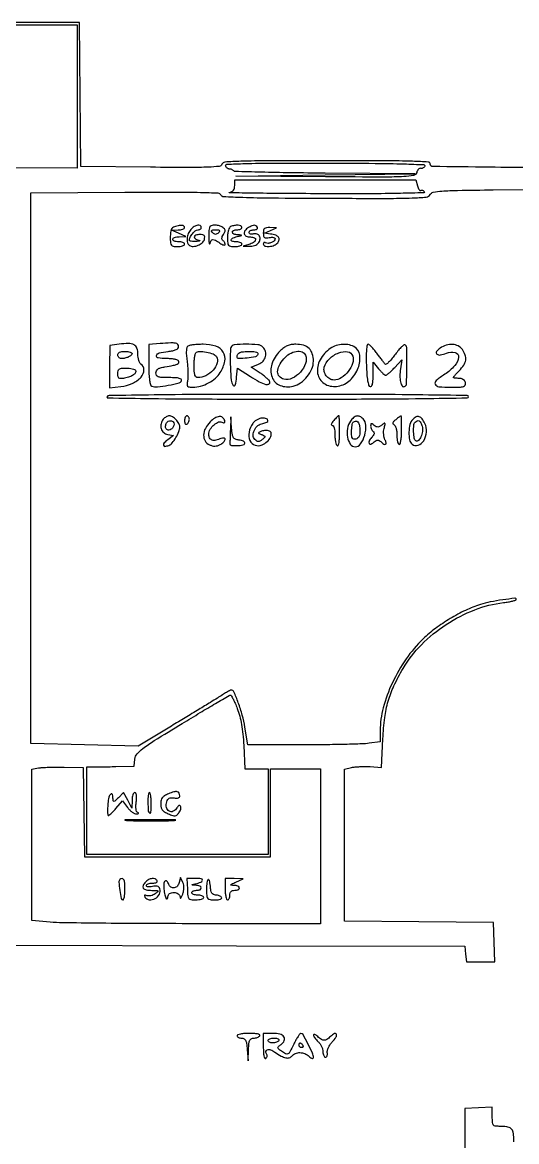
# Model space of a CAD drawing. Extents: x 41 to 982, y 323 to 1279.
# Drawn here: x 335 to 542.2, y 809.6 to 1279 of the extents above; entities that cross this region are included whole.
import ezdxf

# ---------------------------------------------------------------- set-up
doc = ezdxf.new("R2010")
doc.units = 0
doc.layers.get('0').update_dxf_attribs({"linetype": 'CONTINUOUS'})

msp = doc.modelspace()

# ---------------------------------------------------------------- linework, layer by layer
for points in [[(568.427263, 1218.043418, -0.00228), (530.916667, 1218.252534, -0.000795), (506.953733, 1218.533484, -0.41032), (506, 1219.5, 0.39449), (505.157903, 1220.401224, 0.008313), (498.517831, 1220.741358, 0.007722), (487.360069, 1220.954615, 0.000917), (462.606989, 1221, 0.00094), (437.9071, 1220.953557, 0.00767), (426.619219, 1220.737921, 0.008447), (419.858421, 1220.390547, 0.291933), (418.632562, 1219.484855, -0.281003), (417.5071, 1218.617651, -0.0167), (413.037831, 1218.280754, -0.011288), (405.341663, 1218.132449, -0.001438), (388.775573, 1218.234855), (359.5, 1218.5), (359.235337, 1248.75), (358.970674, 1279), (202.485337, 1279)], [(329, 892.010047), (424.75, 891.755024), (520.5, 891.5), (520.813358, 888.25), (521.126717, 885), (527.103801, 885), (533.080885, 885), (532.790442, 893.25), (532.5, 901.5), (501.25, 901.764247), (470, 902.028493), (470, 933.934791), (470, 965.841089), (472.986033, 966.496932, -0.030202), (474.462499, 966.728872, -0.012253), (476.494334, 966.873226, -0.012072), (478.693295, 966.922227, -0.015039), (480.736033, 966.856963), (485.5, 966.561151), (486.115068, 978.530575, -0.019014), (486.911287, 987.416555, -0.038197), (488.335346, 994.308938, -0.039855), (490.745068, 1000.715357, -0.022675), (494.605082, 1008.043984, -0.063513), (502.26609, 1017.976885, -0.051742), (512.688504, 1026.466793, -0.051808), (524.616267, 1032.625867, -0.064122), (536.734557, 1035.656513, 0.012494), (538.752981, 1035.945031, 0.020105), (540.453276, 1036.302412, 0.015044), (541.775093, 1036.678877, 0.326748), (542, 1036.986294, 0.449316), (541.441841, 1037.482019, 0.006077), (536.346864, 1036.813339, 0.014653), (531.170606, 1035.914382, 0.026349), (527, 1034.831909, 0.033457), (520.793821, 1032.399595, 0.025063), (514.315984, 1028.940032, 0.024945), (508.176333, 1024.824581, 0.031863), (502.986133, 1020.416419, 0.049424), (495.871854, 1012.042086, 0.042105), (490.096877, 1001.986118, 0.043427), (486.271087, 991.516271, 0.06598), (485, 981.925825), (485, 977.271848), (480.360429, 976.635924, -0.025806), (477.414827, 976.386082, -0.002531), (470.287829, 976.186803, -0.003196), (461.784526, 976.046488, -0.002527), (452.585869, 976), (429.450881, 976), (428.262934, 983.466344, 0.027379), (427.188214, 988.446819, 0.022013), (425.509479, 993.66433, 0.014029), (423.66552, 998.236313, 0.298244), (422.499094, 999, 0.130864), (422.180805, 998.915243, 0.002296), (420.626144, 998.014562, 0.005616), (418.822184, 996.930967, 0.003693), (416.769417, 995.645317, -0.00393), (413.863188, 993.827058, -0.000906), (408.935391, 990.809948, -0.000936), (403.246349, 987.355509, -0.000914), (397.5, 983.895317), (383.5, 975.5), (361, 976), (338.5, 976.5), (338.5, 1092), (338.5, 1207.5), (377.953649, 1207.761791, -0.001253), (398.595234, 1207.847021, -0.006921), (409.708799, 1207.71122, -0.005263), (416.956937, 1207.445925, -0.258935), (418.140015, 1206.71429, 0.257969), (419.32992, 1205.97545, 0.004279), (427.382072, 1205.635649, 0.006286), (439.56293, 1205.379266, 0.001174), (461.908992, 1205.242374, 0.000821), (487.946394, 1205.186759, 0.008914), (498.449491, 1205.368841, 0.014988), (504.309076, 1205.75105, 0.246256), (505.901556, 1206.789875, -0.220894), (507.267686, 1207.777824, -0.02946), (510.887092, 1208.259853, -0.014405), (517.436831, 1208.552748, -0.001594), (532.428931, 1208.743055), (558, 1208.98611)], [(363.632146, 358.296486, -0.000003), (387.137262, 358.011416, -0.000003), (410.848386, 357.723519, -0.000006)], [(694.313129, 762.195138, 0.00007), (635.564083, 762.346129, 0.000053), (576.627192, 762.483059, 0.303469)], [(541.072373, 809.492912, -0.024379), (541, 810.976345, 0.052788), (540.725252, 813.57147, 0.168939), (539.835006, 815.037696, 0.140713), (538.106822, 815.790491, 0.032817), (534.918213, 816, -0.036722), (533.204044, 816.126066, -0.202601), (532.430141, 816.596951, -0.141692), (532.075496, 817.590398, -0.015344), (532, 820.049904), (532, 824.099808), (526.25, 823.799904), (520.5, 823.5), (520.177292, 743.5, 0.000841)]]:
    msp.add_lwpolyline(points, format="xyb")
msp.add_lwpolyline([(202.5, 1278), (358, 1278), (358, 1247.909983), (358, 1217.819965), (321.75, 1218.05958)])
for points in [[(503.687757, 1218.68827, -0.093446), (503.428818, 1218.255629, -0.085465), (503.022827, 1217.930924, -0.086111), (502.534539, 1217.76242, -0.096973), (502.038887, 1217.778704, 0.162739), (501.536176, 1217.73006, 0.092433), (501.027698, 1217.379607, 0.074864), (500.590126, 1216.783924, 0.057144), (500.297255, 1216.028704, -0.28789), (498.97503, 1214.786018, -0.036698), (494.919525, 1214.295304, -0.012558), (486.778337, 1214.116677, -0.000745), (462.133369, 1214.231688), (424.5, 1214.463376), (462, 1215), (499.5, 1215.536624), (461.916667, 1215.768312, -0.001856), (447.454038, 1215.911166, -0.003003), (435.153125, 1216.152254, -0.000516), (424.300132, 1216.441406, -0.191731), (423.583333, 1216.75, 0.060298), (423.216992, 1217.037236, 0.039065), (422.735417, 1217.279687, 0.038959), (422.219703, 1217.445135, 0.058206), (421.75, 1217.5, -0.105958), (421.303985, 1217.595591, -0.070289), (420.859631, 1217.875794, -0.06606), (420.484272, 1218.290269, -0.070676), (420.240234, 1218.779298, -0.497325), (420.736224, 1219.502328, -0.004515), (428.291705, 1219.785771, -0.006526), (439.938864, 1219.965329, -0.00113), (461.969657, 1219.967568, -0.001256), (482.92259, 1219.869669, -0.005868), (494.992626, 1219.641271, -0.003077), (503.255823, 1219.336973, -0.508219)], [(500.587621, 1210.506911, 0.034458), (500.886893, 1209.587829, 0.061956), (501.271657, 1208.895803, 0.097012), (501.674823, 1208.523077, 0.283861), (502.037575, 1208.523223, -0.12253), (502.400264, 1208.639294, -0.100763), (502.804195, 1208.584446, -0.091133), (503.187764, 1208.366063, -0.079639), (503.489919, 1208.016312, -0.578358), (503.221976, 1207.520123, -0.00146), (493.471946, 1207.285756, -0.004575), (480.65231, 1207.132377, -0.001508), (461.809017, 1207.136182, -0.000978), (445.736741, 1207.219337, -0.001772), (432.589211, 1207.359663, -0.000659), (421.765466, 1207.52782, -0.90145), (421.75, 1207.705733, 0.065022), (422.778914, 1208.046863, 0.114207), (423.473984, 1208.605989, 0.109839), (423.869396, 1209.43057, 0.057147), (424, 1210.569551), (424, 1213), (461.980948, 1213), (499.961896, 1213)], [(398.75, 1193.310674, 0.122222), (397.933792, 1192.865997, 0.112701), (397.390534, 1192.079123, 0.071706), (397.088939, 1190.828463, 0.02337), (397, 1188.926676, 0.016412), (397.078236, 1186.543853, 0.147752), (397.441001, 1185.577223, 0.198501), (398.228782, 1185.119362, 0.033657), (400, 1185, 0.031626), (401.149251, 1185.072766, 0.048861), (402.11875, 1185.29375, 0.06271), (402.790443, 1185.615738, 0.254951), (403, 1186, 0.226478), (402.817169, 1186.382936, 0.074992), (402.265625, 1186.70625, 0.057076), (401.457356, 1186.926884, 0.038131), (400.5, 1187, -0.062208), (398.577247, 1187.240151, -0.376926), (398.054111, 1188.002577, -0.307727), (398.741169, 1188.791313, -0.056962), (400.75, 1189.081219), (403.5, 1189.162438), (400.5, 1190.536115), (397.5, 1191.909792), (400.25, 1191.954896, 0.034543), (401.303271, 1192.045126, 0.052213), (402.192187, 1192.280501, 0.067501), (402.803951, 1192.613104, 0.238901), (403, 1193, 0.229939), (402.722751, 1193.571002, 0.149546), (402.026086, 1193.841102, 0.065815), (400.766005, 1193.767341, 0.016426)], [(405.654988, 1192.171259, 0.084864), (404.563535, 1190.454269, 0.077143), (404.057943, 1188.414211, 0.089035), (404.220613, 1186.583952, 0.189981), (405.056835, 1185.464874, 0.154466), (406.647448, 1185.063694, 0.081556), (408.652991, 1185.516803, 0.08139), (410.412328, 1186.589111, 0.152471), (411.286889, 1187.989061, 0.052861), (411.440813, 1189.006454, 0.201779), (411.223253, 1189.595716, 0.170364), (410.616336, 1189.912776, 0.035998), (409.40638, 1190, 0.065527), (407.760644, 1189.78339, 0.263958), (407.065153, 1189.09828, 0.330031), (407.367529, 1188.29684, 0.07938), (408.75, 1187.689326, -0.049066), (409.282394, 1187.492773, -0.602595), (409.28821, 1187.323916, -0.109045), (408.849555, 1187.186617, -0.010989), (407.75, 1187.116001, -0.019351), (406.695836, 1187.112354, -0.031728), (405.807813, 1187.200262, -0.033778), (405.157957, 1187.352173, -0.329623), (405, 1187.565741, -0.118176), (405.312522, 1188.869545, -0.050677), (406.28764, 1190.384885, -0.050514), (407.499024, 1191.624204, -0.17574), (408.535184, 1192, 0.066486), (409.095134, 1192.074788, 0.083557), (409.56971, 1192.29375, 0.099365), (409.887108, 1192.618655, 0.14491), (410, 1193, 0.273014), (409.547029, 1193.767741, 0.175054), (408.495921, 1193.935347, 0.097369), (407.03418, 1193.347103, 0.064717)], [(413.666667, 1193.333333, 0.150255), (413.412392, 1192.853293, 0.018359), (413.229909, 1191.663021, 0.020425), (413.120295, 1190.195799, 0.015533), (413.116001, 1188.583333, 0.010957), (413.189936, 1187.115084, 0.042203), (413.332266, 1186.213542, 0.380133), (413.508785, 1186.091913, 0.307144), (413.689326, 1186.25, -0.066756), (414.194542, 1187.482837, -0.25569), (414.87841, 1187.900148, -0.145614), (415.903881, 1187.647078, -0.019969), (417.777494, 1186.443296, 0.028715), (418.630975, 1185.915788, 0.062523), (419.347139, 1185.636944, 0.126463), (419.811075, 1185.639346, 0.340858), (420, 1185.884279, 0.083932), (419.927912, 1186.310695, 0.053438), (419.712266, 1186.766725, 0.051978), (419.395176, 1187.181805, 0.065344), (419.020479, 1187.487343, -0.167106), (418.699492, 1187.879389, -0.113271), (418.624384, 1188.456867, -0.077341), (418.815131, 1189.201968, -0.037458), (419.270479, 1190.076873, 0.030415), (419.850216, 1191.153517, 0.13199), (419.972304, 1191.8619, 0.170248), (419.71053, 1192.43411, 0.059552), (419, 1193.0152, 0.066426), (417.600257, 1193.663764, 0.060489), (416.033806, 1193.949474, 0.066386), (414.614683, 1193.845696, 0.145979)], [(422.25, 1193.337719, 0.184347), (421.761064, 1192.883935, 0.045662), (421.361982, 1191.845186, 0.039986), (421.09014, 1190.473281, 0.028929), (421, 1188.916667, 0.016507), (421.078437, 1186.541421, 0.14797), (421.441489, 1185.576389, 0.198223), (422.229417, 1185.119176, 0.033616), (424, 1185, 0.031626), (425.149251, 1185.072766, 0.048861), (426.11875, 1185.29375, 0.06271), (426.790443, 1185.615738, 0.254951), (427, 1186, 0.238636), (426.805941, 1186.383445, 0.069881), (426.206875, 1186.70625, 0.053511), (425.334119, 1186.927044, 0.035231), (424.3, 1187, -0.073231), (422.792628, 1187.221962, -0.471276), (422.53323, 1187.839653, -0.18025), (423.41503, 1188.63022, -0.034559), (425.5, 1189.286934, 0.002738), (426.759245, 1189.597128, 0.458721), (426.81527, 1189.709181, 0.286058), (426.681239, 1189.804266, 0.00207), (425.25, 1189.883999, -0.07706), (423.656118, 1190.215944, -0.280543), (423.045081, 1190.995779, -0.348169), (423.501734, 1191.736464, -0.087277), (425, 1192, 0.048028), (425.765418, 1192.073693, 0.068025), (426.4125, 1192.29375, 0.088204), (426.848523, 1192.618118, 0.191087), (427, 1193, 0.299664), (426.600905, 1193.606108, 0.084003), (425.443517, 1193.887612, 0.062207), (423.866693, 1193.803529, 0.051546)], [(429.75, 1192.919901, 0.094863), (428.348558, 1191.699213, 0.222185), (428.042114, 1190.377304, 0.239627), (428.857831, 1189.36828, 0.105528), (430.583333, 1189, -0.096106), (432.267564, 1188.673254, -0.36363), (432.73561, 1187.795796, -0.216355), (431.936178, 1186.707727, -0.059697), (429.925861, 1185.877263), (427.5, 1185.19936), (430.127555, 1185.09968, 0.048077), (431.217154, 1185.163124, 0.042967), (432.318052, 1185.432674, 0.045455), (433.26911, 1185.8538, 0.09286), (433.894808, 1186.373252, 0.123703), (434.599741, 1187.845449, 0.168063), (434.40644, 1189.294676, 0.189487), (433.396708, 1190.199487, 0.154178), (431.935417, 1190.27286, -0.053041), (431.194467, 1190.161031, -0.087566), (430.568529, 1190.243421, -0.125066), (430.155024, 1190.499455, -0.194279), (430, 1190.883369, -0.178499), (430.157145, 1191.309528, -0.092089), (430.604836, 1191.67199, -0.072139), (431.271224, 1191.917428, -0.052264), (432.059017, 1192, 0.047867), (432.804599, 1192.071541, 0.104212), (433.33165, 1192.29375, 0.181468), (433.558599, 1192.621877, 0.202618), (433.5, 1193, 0.091764), (432.880459, 1193.683175, 0.16974), (432.176431, 1193.912518, 0.103787), (431.230086, 1193.692743, 0.023101)], [(436, 1190.638672, 0.041059), (436.10167, 1189.402683, 0.192578), (436.464084, 1188.804401, 0.176753), (437.161713, 1188.591834, 0.033701), (438.5, 1188.755249, -0.037381), (439.457889, 1188.865076, -0.062326), (440.265625, 1188.796203, -0.090615), (440.809438, 1188.572483, -0.255281), (441, 1188.223566, -0.219433), (440.599565, 1187.355071, -0.080068), (439.414807, 1186.633631, -0.076309), (437.997945, 1186.294631, -0.160379), (436.909758, 1186.555773, 0.09346), (436.562619, 1186.689296, 0.171813), (436.267241, 1186.641783, 0.173828), (436.069867, 1186.419803, 0.095935), (436, 1186.059017, 0.337898), (436.647067, 1185.210851, 0.087045), (438.475995, 1185.038919, 0.070833), (440.600047, 1185.51691, 0.129541), (442.035174, 1186.542382, 0.118055), (442.655851, 1187.80241, 0.231443), (442.404572, 1188.865075, 0.140588), (441.206422, 1189.692496, 0.040521), (439, 1190.241887), (436.5, 1190.653126), (439, 1191.763177), (441.5, 1192.873227), (438.75, 1192.936614, 0.035402), (437.321629, 1192.868386, 0.145406), (436.534439, 1192.528778, 0.168513), (436.12557, 1191.847955, 0.05178)], [(417.2, 1190.8, -0.049631), (416.547259, 1190.265408, -0.147822), (416, 1190.1, -0.147822), (415.452741, 1190.265408, -0.049631), (414.8, 1190.8, -0.051663), (414.313616, 1191.398813, -0.354955), (414.35, 1191.75, -0.180052), (414.800928, 1191.95632, -0.018208), (416, 1192, -0.018208), (417.199072, 1191.95632, -0.180052), (417.65, 1191.75, -0.354955), (417.686384, 1191.398813, -0.051663)], [(375.57168, 1144.040237), (371.64336, 1143.5), (371.556532, 1134.645337), (371.469705, 1125.790674), (376.267485, 1126.25168, 0.083933), (381.030509, 1127.535424, 0.103286), (384.724195, 1130.265963, 0.171542), (385.965154, 1133.297028, 0.273973), (384.695578, 1135.70031, -0.13837), (384.19743, 1136.239522, -0.044983), (383.790317, 1137.256043, -0.040847), (383.520984, 1138.523516, -0.035981), (383.445578, 1139.873455, 0.090543), (383.039855, 1142.318127, 0.186885), (381.789681, 1143.759255, 0.124644), (379.465328, 1144.324901, 0.031854)], [(381, 1140.106989, -0.227609), (380.648743, 1139.37534, -0.061223), (379.52228, 1138.679547, -0.053927), (378.006969, 1138.171875, -0.053934), (376.418213, 1138, -0.104916), (375.877082, 1138.11481, -0.099144), (375.4166, 1138.440625, -0.096457), (375.107966, 1138.927413, -0.093456), (375, 1139.5, -0.152103), (375.202091, 1140.148955, -0.12651), (375.75, 1140.625, -0.082504), (376.677925, 1140.911037, -0.033607), (378, 1141, -0.028177), (379.149458, 1140.935171, -0.044188), (380.11875, 1140.737678, -0.055036), (380.798046, 1140.451054, -0.271801)], [(392.75, 1144.274047), (388, 1143.890418), (388, 1135.413824, 0.008629), (388.0681, 1131.46819, 0.026864), (388.302305, 1128.820617, 0.037284), (388.682601, 1127.091418, 0.232397), (389.281647, 1126.445416, 0.118127), (391.632094, 1126.135151, 0.01975), (396.167928, 1126.790149, 0.014854), (400.681578, 1127.764538, 0.257134), (401.750623, 1128.75187, 0.31293), (401.584658, 1129.318769, 0.111062), (400.785908, 1129.712742, 0.047565), (399.206143, 1129.938501, 0.011722), (396.583333, 1130, -0.009692), (393.417513, 1130.061373, -0.074636), (391.964096, 1130.337523, -0.184991), (391.26252, 1130.931582, -0.126251), (391, 1131.954687, -0.109624), (391.213997, 1132.919008, -0.133738), (391.809326, 1133.622018, -0.084776), (392.914688, 1134.133117, -0.024822), (394.75, 1134.5326, 0.007236), (398.285468, 1135.172882, 0.05265), (399.931412, 1135.679932, 0.180505), (400.541406, 1136.261097, 0.256942), (400.504365, 1136.992937, 0.180706), (399.999258, 1137.384686, 0.027228), (398.735778, 1137.704175, 0.027625), (397.135729, 1137.926384, 0.020692), (395.35765, 1138, -0.036001), (391.860952, 1138.252098, -0.441305), (391.190982, 1139.240583, -0.283308), (392.300167, 1140.344686, -0.029601), (396.077654, 1141, 0.020671), (398.069149, 1141.308976, 0.056784), (399.42205, 1141.740413, 0.093964), (400.21908, 1142.296911, 0.195923), (400.5, 1142.986305, 0.189727), (400.12152, 1143.947833, 0.165524), (399.163707, 1144.46208, 0.054799), (397.166162, 1144.572392, 0.006567)], [(404.385865, 1143.234687, 0.186386), (403.930394, 1142.595721, 0.048242), (403.732517, 1141.323736, 0.034642), (403.753266, 1139.493428, 0.013852), (404.024348, 1137, -0.013951), (404.274744, 1134.692574, -0.012805), (404.405049, 1132.307812, -0.012926), (404.41172, 1130.174924, -0.04049), (404.263483, 1128.75, 0.027436), (404.060041, 1127.190708, 0.186363), (404.280847, 1126.460427, 0.198198), (404.925694, 1126.093475, 0.031518), (406.407119, 1126, 0.06764), (409.721395, 1126.450417, 0.055355), (413.044299, 1127.780505, 0.056284), (415.936265, 1129.775159, 0.076912), (417.974365, 1132.189824, 0.086059), (419.854131, 1136.953958, 0.190681), (419.194059, 1140.737473, 0.181041), (416.072958, 1143.174984, 0.07709), (410.75, 1143.984687, 0.012799), (408.658203, 1143.925025, 0.0158), (406.71491, 1143.758058, 0.014229), (405.108866, 1143.522286, 0.102546)], [(416.352544, 1138.815101, -0.218939), (416.691039, 1136.193169, -0.107409), (414.99185, 1133.202508, -0.092236), (411.914156, 1130.832749, -0.118605), (408.452947, 1130, -0.20757), (407.779315, 1130.292243, -0.115542), (407.325152, 1131.081643, -0.05786), (407.070725, 1132.508786, -0.015209), (407, 1134.833333, -0.013695), (407.052139, 1136.736593, -0.01832), (407.209813, 1138.456688, -0.015672), (407.434399, 1139.853788, -0.149772), (407.714259, 1140.380925, -0.201067), (409.224831, 1140.999305, -0.042784), (412.113576, 1140.727535, -0.043452), (414.950218, 1139.954159, -0.16608)], [(422.421649, 1142.656415, 0.078282), (422.23321, 1141.773024, 0.007235), (422.144753, 1139.531874, 0.009185), (422.126964, 1136.841003, 0.007079), (422.203033, 1133.906415, 0.017586), (422.576511, 1128.95215, 0.127682), (423.420043, 1126.740681, 0.641287), (424.262229, 1126.900944, 0.03994), (424.809912, 1130.242403), (425.119825, 1133.984806), (430.57933, 1130.492403, 0.01814), (434.330156, 1128.280502, 0.057369), (437.032308, 1127.195175, 0.185299), (438.380038, 1127.329206, 0.36918), (438.767083, 1128.25, 0.113389), (438.394338, 1128.878634, 0.019674), (437.396507, 1129.847021, 0.020501), (436.110219, 1130.908828, 0.01709), (434.662413, 1131.931349), (430.957327, 1134.362699), (433.978664, 1135.633076, 0.103026), (435.911502, 1136.964939, 0.129022), (436.962202, 1138.863391, 0.137016), (436.913323, 1140.94524, 0.123012), (435.8, 1142.8, 0.175213), (433.640375, 1143.812736, 0.025585), (428.721916, 1144.011685, 0.022716), (423.834209, 1143.736919, 0.282907)], [(433.755613, 1139.75, -0.265099), (432.698206, 1138.794498, -0.026439), (429.202666, 1138.21721, -0.026732), (425.759292, 1138.019501, -0.415357), (425, 1138.775836, -0.147795), (425.314383, 1139.816185, -0.146827), (426.152968, 1140.511544, -0.079431), (427.69769, 1140.893164, -0.02092), (430.25, 1141, -0.019195), (432.006018, 1140.932562, -0.066535), (433.115724, 1140.69645, -0.145271), (433.663699, 1140.296041, -0.247086)], [(442.974289, 1141.128135, 0.113447), (439.573864, 1135.697993, 0.175129), (439.646195, 1130.217822, 0.212679), (443.060936, 1126.759469, 0.155878), (448.511861, 1126.413621, 0.092241), (451.651037, 1127.8528, 0.069828), (454.421486, 1130.450635, 0.070596), (456.342781, 1133.676627, 0.099374), (457, 1136.950768, 0.075452), (456.531211, 1140.039642, 0.127895), (455.159812, 1142.24838, 0.123391), (452.845046, 1143.559026, 0.067518), (449.594336, 1144, 0.040619), (447.657135, 1143.842366, 0.06181), (446.039338, 1143.366899, 0.059504), (444.543941, 1142.494373, 0.034601)], [(453.683275, 1139.382988, -0.179656), (453.720741, 1135.942388, -0.098761), (451.52159, 1132.2862, -0.097948), (448.069091, 1129.731043, -0.173654), (444.587053, 1129.388795, -0.153417), (442.730296, 1130.528115, -0.180985), (442.012147, 1132.448395, -0.120851), (442.643623, 1135.020454, -0.054609), (444.588894, 1137.923275, -0.08259), (446.997712, 1139.979043, -0.095925), (449.823368, 1141.011815, -0.127141), (452.25531, 1140.783087, -0.21777)], [(463.513679, 1141.8321, 0.117504), (459.461028, 1136.720385, 0.173265), (458.932587, 1131.072203, 0.215666), (462.026988, 1127.203557, 0.165681), (467.445366, 1126.423773, 0.14638), (472.364519, 1128.960653, 0.108048), (475.785686, 1134.084644, 0.129069), (476.419676, 1139.491556, 0.239266), (473.950713, 1143.026378, 0.085056), (471.500741, 1143.84288, 0.066578), (468.694181, 1143.896293, 0.065049), (465.906954, 1143.202839, 0.07332)], [(473.484137, 1139.049979, -0.161593), (473.444177, 1135.996123, -0.082542), (471.591498, 1132.590341, -0.081303), (468.699147, 1129.919368, -0.146887), (465.63717, 1129, -0.132997), (463.905408, 1129.468934, -0.097722), (462.407982, 1130.792143, -0.098185), (461.530535, 1132.578772, -0.135811), (461.54687, 1134.355372, -0.132372), (463.696036, 1137.92146, -0.097939), (467.590874, 1140.417647, -0.130568), (471.360795, 1140.853208, -0.287236)], [(479.211067, 1135.330701, 0.009086), (479.411181, 1131.447507, 0.024548), (479.738143, 1128.706975, 0.029679), (480.167488, 1126.849633, 0.245891), (480.75, 1126.247367, 0.303482), (481.316668, 1126.403858, 0.114589), (481.718126, 1127.16775, 0.049682), (481.956508, 1128.679407, 0.012596), (482.035963, 1131.166667), (482.071926, 1136.5), (484.323527, 1133.75, 0.014692), (485.238917, 1132.696701, 0.020093), (486.12714, 1131.807812, 0.017311), (486.901861, 1131.140605, 0.170719), (487.301661, 1131, 0.167291), (487.725315, 1131.145828, 0.011688), (488.712572, 1131.954688, 0.01555), (489.860831, 1133.004987, 0.011033), (491.084526, 1134.25), (494.14086, 1137.5), (493.516916, 1133.706287, 0.037032), (493.251227, 1130.728179, 0.058504), (493.51184, 1128.180186, 0.091812), (494.19829, 1126.5652, 0.339043), (495.180097, 1126.226699, 0.314238), (496.035198, 1127.374923, 0.006364), (496.175591, 1134.9839, 0.006344), (496.122569, 1142.595201, 0.317406), (495.280302, 1143.739899, 0.265768), (494.762565, 1143.636147, 0.019478), (493.6667, 1142.602365, 0.023057), (492.397684, 1141.182869, 0.015146), (491.065304, 1139.441405, -0.01733), (489.748718, 1137.736071, -0.030369), (488.529933, 1136.435207, -0.033474), (487.5316, 1135.610708, -0.3948), (487.07507, 1135.66976, -0.010541), (486.664868, 1136.188537, -0.001258), (485.784443, 1137.357679, -0.0015), (484.74547, 1138.75332, -0.001232), (483.643938, 1140.25, 0.015946), (482.520222, 1141.686308, 0.021865), (481.414536, 1142.898438, 0.019406), (480.440811, 1143.803305, 0.179376), (479.910176, 1144, 0.372048), (479.500728, 1143.646384, 0.016403), (479.271298, 1141.629551, 0.019397), (479.15695, 1138.887565, 0.009051)], [(510.138236, 1142.384271, 0.078658), (508.647834, 1140.944835, 0.402407), (508.772258, 1139.907354, 0.217725), (510.221764, 1139.525599, 0.047457), (512.777778, 1140.222222, -0.138327), (516.424013, 1140.536623, -0.383673), (517.853153, 1138.653534, -0.165097), (516.280811, 1135.043329, -0.062129), (512.039949, 1131.407739, 0.026393), (508.434112, 1128.737709, 0.342177), (508.090342, 1127.209519, 0.269466), (509.545146, 1126.200808, 0.01996), (514.573324, 1126, 0.007132), (518.303199, 1126.053203, 0.061384), (519.947155, 1126.30358, 0.194543), (520.652662, 1126.848914, 0.182235), (520.805445, 1127.75, 0.09914), (520.525992, 1128.429474, 0.074915), (519.982222, 1129.02815, 0.072373), (519.265191, 1129.457352, 0.080803), (518.482121, 1129.643701, -0.002597), (517.673908, 1129.706516, -0.00278), (516.884532, 1129.776415, -0.002635), (516.206835, 1129.843828, -0.013055), (515.826923, 1129.893701, -0.528076), (515.729278, 1130.0998, -0.027399), (516.210216, 1130.827428, -0.024094), (517.00283, 1131.793652, -0.012553), (518.076923, 1132.923077, 0.046808), (520.021392, 1135.270188, 0.111761), (520.847021, 1137.363348, 0.125089), (520.646084, 1139.454904, 0.066686), (519.443296, 1141.777494, 0.122267), (517.702268, 1143.293612, 0.102358), (515.334659, 1143.946634, 0.091867), (512.680472, 1143.631704, 0.077578)], [(382.429973, 1133.113307, -0.266887), (382.459892, 1132.177424, -0.115821), (381.609263, 1131.208102, -0.071248), (379.955729, 1130.352177, -0.039301), (377.75, 1129.772867, -0.027135), (376.23482, 1129.583985, -0.168029), (375.488687, 1129.785019, -0.204055), (375.107134, 1130.377578, -0.0424), (375, 1131.638672, -0.058053), (375.146418, 1132.895498, -0.186471), (375.614306, 1133.578441, -0.128661), (376.54996, 1133.91523, -0.022402), (378.440983, 1134, -0.023913), (379.798621, 1133.935034, -0.030784), (381.032154, 1133.739534, -0.031778), (382.006201, 1133.457054, -0.16945)], [(370.5, 1122, 0.582391), (370.768501, 1121.509874, 0.000408), (389.147496, 1121.251255, 0.002459), (412.410215, 1121.057317, 0.000855), (445.940983, 1121, 0.000872), (479.276843, 1121.058156, 0.002414), (502.735246, 1121.253287, 0.000327), (521.519559, 1121.512563, 0.409986), (522, 1122, 0.409948), (521.519718, 1122.487339, 0.000333), (502.889754, 1122.746686, 0.002434), (479.6211, 1122.941835, 0.00088), (446.559017, 1123, 0.000898), (413.688484, 1122.940997, 0.002389), (390.224966, 1122.744638, 0.000369), (371.350848, 1122.482566, 0.256034)], [(394.045681, 1112.555042, 0.121037), (393.13315, 1110.674712, 0.125642), (393.213695, 1108.613436, 0.135769), (394.250023, 1106.956484, 0.151592), (395.948959, 1106.154377), (398.397919, 1105.808753), (395.9639, 1103.97277, 0.040644), (394.457122, 1102.631117, 0.239726), (394.162521, 1101.649221, 0.397417), (394.778066, 1101.19554, 0.061328), (396.393857, 1101.597643, 0.130129), (397.818774, 1102.626155, 0.038094), (399.380707, 1104.857934, 0.038843), (400.613903, 1107.366921, 0.095082), (401, 1109.378912, 0.132245), (400.613971, 1110.812905, 0.060197), (399.435708, 1112.375195, 0.060427), (397.931327, 1113.600874, 0.141676), (396.551016, 1114, 0.08764), (395.964081, 1113.896326, 0.043398), (395.276297, 1113.575544, 0.041293), (394.60105, 1113.107921, 0.047496)], [(403, 1111.940983, 0.047867), (403.071541, 1111.195401, 0.104212), (403.29375, 1110.66835, 0.181468), (403.621877, 1110.441401, 0.202618), (404, 1110.5, 0.08825), (404.382836, 1110.842344, 0.053305), (404.70625, 1111.359775, 0.051278), (404.925833, 1111.961978, 0.061875), (405, 1112.559017, 0.067639), (404.925146, 1113.109818, 0.08433), (404.70625, 1113.576711, 0.09965), (404.38134, 1113.888931, 0.142666), (404, 1114, 0.195654), (403.618015, 1113.844577, 0.086673), (403.29375, 1113.395164, 0.066561), (403.073608, 1112.729059, 0.0466)], [(413.675827, 1111.403099, 0.076523), (411.708185, 1108.719393, 0.112516), (410.971072, 1105.901044, 0.141373), (411.584563, 1103.490014, 0.154518), (413.373507, 1101.87568, 0.041644), (414.599458, 1101.436096, 0.068514), (415.690746, 1101.299822, 0.071141), (416.749051, 1101.46478, 0.04872), (417.873507, 1101.932303, 0.062271), (419.373413, 1102.993568, 0.172897), (419.970404, 1104.117603, 0.431574), (419.518445, 1104.689209, 0.119639), (418.25, 1104.495902, -0.034827), (416.074453, 1103.775548, -0.120972), (414.60373, 1103.761795, -0.190591), (413.677004, 1104.406867, -0.111571), (413.188991, 1105.688507, -0.142935), (413.488435, 1107.777866, -0.085353), (414.90964, 1109.87051, -0.091529), (416.841667, 1111.253784, -0.20407), (418.613769, 1111.317969, 0.038495), (419.351482, 1111.098264, 0.199709), (419.760878, 1111.173494, 0.270565), (419.920211, 1111.490013, 0.064924), (419.803584, 1112.09065, 0.158003), (418.891734, 1113.328572, 0.185652), (417.490095, 1113.694525, 0.118425), (415.681718, 1113.039562, 0.050583)], [(422.180248, 1108.25, 0.000454), (422.111204, 1106.184355, 0.000618), (422.052948, 1104.321875, 0.000404), (422.007206, 1102.757147, 0.007104), (422, 1102.25, 0.385392), (422.597257, 1101.59022, 0.034857), (425.017375, 1101.518303, 0.033844), (427.483088, 1101.784744, 0.295832), (428.25, 1102.5, 0.254767), (428.144733, 1102.905584, 0.081705), (427.634109, 1103.297717, 0.058323), (426.817658, 1103.619402, 0.03599), (425.802284, 1103.811377, -0.057696), (424.293398, 1104.164958, -0.170303), (423.478942, 1104.827375, -0.10355), (423.030285, 1106.078769, -0.014677), (422.732533, 1108.811377), (422.360496, 1113.5)], [(431.556704, 1110.777494, 0.107225), (430.01835, 1107.112186, 0.149795), (430.418809, 1103.603239, 0.209781), (432.516998, 1101.663339, 0.192366), (435.46791, 1101.803425, 0.071828), (437.591287, 1103.167247, 0.092825), (439.029339, 1104.977428, 0.151018), (439.335192, 1106.59885, 0.279737), (438.543124, 1107.621825, 0.063674), (437.824981, 1107.796982, 0.037301), (436.93923, 1107.8302, 0.03671), (436.03317, 1107.729699, 0.050965), (435.25, 1107.499653, 0.010981), (434.180377, 1107.035394, 0.311604), (434.034272, 1106.788978, 0.283706), (434.208366, 1106.546056, 0.009668), (435.34695, 1106.095571, -0.020961), (436.413323, 1105.645553, -0.264069), (436.655464, 1105.301449, -0.231214), (436.499552, 1104.884196, -0.016509), (435.546762, 1104.038809, -0.034515), (434.607353, 1103.362865, -0.143639), (433.941793, 1103.179101, -0.152838), (433.306363, 1103.389155, -0.040724), (432.483813, 1104.087615, -0.195521), (431.756546, 1105.811478, -0.117481), (432.250079, 1108.009884, -0.10609), (433.752238, 1109.92115, -0.138538), (435.775032, 1110.819551, 0.063299), (437.473181, 1111.287836, 0.330028), (437.94082, 1112.071974, 0.316169), (437.328757, 1112.780839, 0.061603), (435.556704, 1113, 0.074473), (434.487515, 1112.83986, 0.0525), (433.367394, 1112.363308, 0.051334), (432.342971, 1111.64773, 0.061948)], [(465.5, 1112, 0.02845), (464.865916, 1111.213762, 0.076475), (464.541976, 1110.574679, 0.189749), (464.565181, 1110.178812, 0.292217), (464.845012, 1110, -0.263648), (465.309293, 1109.736898, -0.063731), (465.676732, 1108.896964, -0.046457), (465.921354, 1107.640204, -0.024854), (466, 1106.059017, 0.023552), (466.07325, 1104.50479, 0.030444), (466.29375, 1103.09415, 0.031293), (466.612194, 1101.98041, 0.17067), (467, 1101.5, 0.469367), (467.422911, 1101.64208, 0.050604), (467.735441, 1102.780718, 0.030582), (467.939083, 1104.70171, 0.011118), (468, 1107.440983, 0.00493), (467.975199, 1109.955978, 0.008208), (467.898653, 1112.073289, 0.002685), (467.79452, 1113.869031, 0.395794), (467.654988, 1114, 0.180624), (467.448158, 1113.922763, 0.008331), (466.879642, 1113.4125, 0.012942), (466.218546, 1112.76631, 0.008839)], [(472.556704, 1111.777494, 0.111145), (471.27562, 1108.657642, 0.086391), (471.290724, 1104.978594, 0.104929), (472.473444, 1102.064514, 0.249001), (474.47848, 1101, 0.247855), (476.809653, 1102.23122, 0.081323), (478.504766, 1105.863164, 0.07735), (479.00639, 1110.023576, 0.189987), (477.8, 1112.8, 0.087732), (476.467406, 1113.732132, 0.158293), (475.1578, 1113.891884, 0.135344), (473.8589, 1113.245678, 0.057334)], [(491.5, 1112.353445, 0.025895), (490.645117, 1111.601688, 0.112277), (490.280645, 1111.038165, 0.248308), (490.338417, 1110.616883, 0.148346), (490.75, 1110.301915, -0.188348), (491.241697, 1109.861011, -0.047484), (491.640303, 1108.841121, -0.040874), (491.910596, 1107.479643, -0.028577), (492, 1105.916667, 0.024107), (492.072411, 1104.415693, 0.038411), (492.29375, 1103.150521, 0.045113), (492.613109, 1102.248118, 0.293108), (493, 1102, 0.339565), (493.395008, 1102.303225, 0.024068), (493.708333, 1103.75, 0.025878), (493.928566, 1105.683687, 0.015416), (494, 1108, 0.003906), (493.982044, 1110.298503, 0.00656), (493.926562, 1112.228158, 0.001738), (493.851475, 1113.88312, 0.437164), (493.75, 1113.968197, 0.120953), (493.586808, 1113.905412, 0.00362), (492.985938, 1113.480744, 0.007003), (492.284486, 1112.962299, 0.004756)], [(498.616071, 1112.473214, 0.13843), (497.465305, 1110.417297, 0.052989), (497.038776, 1107.136798, 0.052986), (497.305038, 1103.915031, 0.174165), (498.373252, 1102.105192, 0.264815), (500.88538, 1101.661083, 0.170382), (503.24584, 1103.571031, 0.119436), (504.429403, 1107.200342, 0.133639), (503.742861, 1110.804902, 0.046335), (502.556515, 1112.755088, 0.155503), (501.357103, 1113.617056, 0.197203), (500.068167, 1113.520454, 0.080468)], [(398.264432, 1111.402234, -0.2156), (398.601122, 1110.509634, -0.110164), (398.259312, 1109.336188, -0.102084), (397.41984, 1108.352279, -0.166767), (396.393011, 1108, -0.094654), (395.861291, 1108.101569, -0.096806), (395.409197, 1108.391667, -0.098907), (395.106563, 1108.824567, -0.103603), (395, 1109.333333, -0.103919), (395.29643, 1110.744179, -0.14902), (396.123846, 1111.706715, -0.181908), (397.217658, 1111.934142, -0.158948)], [(476.5, 1107.930362, -0.029146), (476.406175, 1106.322178, -0.080448), (476.096677, 1105.234002, -0.119309), (475.55056, 1104.551923, -0.117512), (474.75, 1104.190371, -0.105906), (473.890807, 1104.20822, -0.208144), (473.353693, 1104.609986, -0.109244), (473.072234, 1105.518194, -0.020727), (473, 1107.260009, -0.01859), (473.050385, 1108.614712, -0.023009), (473.201953, 1109.867914, -0.022226), (473.42016, 1110.887602, -0.133317), (473.6875, 1111.354167, -0.183301), (474.714741, 1111.816384, -0.24031), (475.643535, 1111.411118, -0.123811), (476.294352, 1110.033416, -0.048776)], [(481, 1109.681462, 0.060842), (481.079005, 1109.034599, 0.05104), (481.312886, 1108.383917, 0.053232), (481.657335, 1107.826384, 0.0896), (482.065143, 1107.45974, -0.172715), (482.396875, 1107.045436, -0.147338), (482.419669, 1106.483529, -0.08785), (482.092032, 1105.763975, -0.033271), (481.404607, 1104.894592, 0.055999), (480.335885, 1103.409188, 0.267815), (480.347481, 1102.404944, 0.3791), (481.124951, 1102.154886, 0.06991), (482.518216, 1103.015118, -0.041318), (483.337486, 1103.587887, -0.119384), (483.996451, 1103.784462, -0.141915), (484.602119, 1103.64285, -0.068549), (485.242382, 1103.157618, 0.043966), (486.462777, 1102.134853, 0.267268), (487.252434, 1102.065726, 0.364983), (487.532078, 1102.666152, 0.056898), (487.010982, 1103.979481, -0.067612), (486.654319, 1104.937549, -0.035957), (486.4655, 1106.191329, -0.035013), (486.455382, 1107.523471, -0.045458), (486.641672, 1108.729481, 0.007128), (487.03458, 1110.408644, 0.209213), (486.95059, 1110.829729, 0.417946), (486.646598, 1110.881811, 0.016761), (485.665874, 1110.127555, -0.039528), (484.749697, 1109.487078, -0.123325), (484.033049, 1109.276587, -0.133872), (483.337296, 1109.436482, -0.05021), (482.5, 1110, 0.019968), (481.69099, 1110.618586, 0.208472), (481.290793, 1110.700463, 0.31163), (481.059417, 1110.455735, 0.038313)], [(502.565979, 1109.593141, -0.094648), (502.686877, 1107.48075, -0.069071), (502.059468, 1105.209224, -0.091773), (501.022804, 1103.662426, -0.351177), (499.949827, 1103.531009, -0.221332), (499.27343, 1104.559857, -0.027423), (499.02302, 1107.300729, -0.028796), (499.08192, 1110.065483, -0.17849), (499.666667, 1111.333333, -0.107197), (500.564961, 1111.911421, -0.228564), (501.367609, 1111.838044, -0.15187), (502.046503, 1111.077579, -0.045393)], [(425.08494, 991.25, -0.027528), (426.120362, 988.069375, -0.021993), (426.892126, 984.547092, -0.019157), (427.434267, 980.507572, -0.012002), (427.773097, 975.75), (428.232615, 966), (433.116307, 966), (438, 966), (438, 948), (438, 930), (400, 930), (362, 930), (362, 948.362898), (362, 966.725796), (364.25, 966.742063, 0.00141), (365.562392, 966.755252, 0.000232), (368.097013, 966.789047, 0.000255), (371.078784, 966.83171, 0.000225), (374.186642, 966.879165), (381.873283, 967), (382.186642, 970.054745, -0.149661), (383.096704, 972.211214, -0.057409), (385.481568, 974.476317, -0.022389), (390.306806, 977.778758, -0.002336), (402, 984.959881, -0.001112), (409.524274, 989.5096, -0.001779), (415.971082, 993.357086, -0.000321), (421.677312, 996.730163, -0.09888), (422.178151, 996.905136, -0.307829), (422.529648, 996.731747, -0.010124), (423.311758, 995.283071, -0.016132), (424.181707, 993.447254, -0.010127)], [(360.772065, 947.75), (361.044131, 929), (400.022065, 929), (439, 929), (439, 947.5), (439, 966), (449.5, 966), (460, 966), (460, 933.5), (460, 901), (407.150878, 901, -0.001133), (386.349855, 901.047124, -0.00154), (367.57874, 901.189979, -0.001017), (351.818002, 901.390525, -0.017395), (346.650878, 901.646736), (339, 902.293472), (339, 934.080314), (339, 965.867155), (341.75, 966.317885, -0.027575), (343.298958, 966.48476, -0.005689), (346.042188, 966.596759, -0.005966), (349.235539, 966.652629, -0.005587), (352.5, 966.634307), (360.5, 966.5)], [(370.837636, 951.426417, 0.009527), (370.730051, 949.644806, 0.013911), (370.708922, 948.07281, 0.009304), (370.751619, 946.778904, 0.185537), (370.909579, 946.423755, 0.372326), (371.210472, 946.401887, 0.018505), (372.044667, 947.072759, 0.022372), (373.050874, 948.02729, 0.0134), (374.162565, 949.244273), (376.980344, 952.5), (379.073579, 949.75, 0.036375), (379.997601, 948.703522, 0.039285), (381.041487, 947.831003, 0.042693), (382.048165, 947.237993, 0.12422), (382.833407, 947.078947, 0.026234), (383.414468, 947.137126, 0.167079), (383.673149, 947.272901, 0.434348), (383.662402, 947.4428, 0.074948), (383.351783, 947.628353, -0.200019), (382.900144, 948.078454, -0.063414), (382.645356, 949.015017, -0.045823), (382.582109, 950.34895, -0.022286), (382.733452, 952.049406, 0.019088), (382.897935, 953.772649, 0.052086), (382.840367, 954.994322, 0.091713), (382.5823, 955.73784, 0.26972), (382.131669, 956, 0.246102), (381.694166, 955.770776, 0.064851), (381.320115, 955.045313, 0.050413), (381.056602, 953.994889, 0.033051), (380.958084, 952.75), (380.916169, 949.5), (379.181689, 952.751383), (377.44721, 956.002765), (375.223605, 953.77916, -0.01032), (373.991138, 952.596545, -0.124954), (373.41847, 952.287031, -0.405262), (373.104868, 952.467917, -0.069496), (373, 953.218761, 0.067937), (372.739413, 955.127779, 0.54357), (372.043146, 955.345971, 0.164596), (371.240675, 954.044202, 0.036715)], [(387.610896, 951.973196, 0.011029), (387.797137, 948.219902, 0.273397), (388.364362, 947.400302, 0.531346), (388.912085, 947.732477, 0.012206), (389, 951.333333, 0.015106), (388.945935, 953.122396, 0.024731), (388.779688, 954.62939, 0.02193), (388.544473, 955.771088, 0.343294), (388.25, 956.000759, 0.337041), (387.96304, 955.782993, 0.028534), (387.752888, 954.817975, 0.028722), (387.622471, 953.517387, 0.017511)], [(396.240094, 955.458905, 0.033808), (394.61435, 954.642027, 0.094436), (393.660323, 953.802711, 0.109947), (393.163441, 952.752583, 0.055791), (393, 951.292385, 0.05604), (393.162817, 949.844273, 0.105393), (393.655489, 948.781098, 0.092163), (394.591058, 947.921609, 0.035644), (396.152702, 947.092701, 0.017055), (398.010787, 946.344925, 0.110068), (399.007307, 946.2154, 0.163283), (399.770554, 946.550503, 0.050545), (400.620669, 947.495912, 0.044606), (401.078996, 948.256682, 0.050886), (401.37146, 949.054463, 0.057892), (401.468048, 949.770706, 0.143974), (401.329584, 950.275738, 0.174459), (401.021175, 950.520972, 0.184425), (400.635507, 950.506151, 0.113839), (400.211012, 950.196732, 0.05105), (399.811927, 949.628416, -0.14721), (398.255616, 948.124525, -0.255611), (396.507184, 948.167469, -0.217775), (395.392476, 949.73923, -0.124477), (395.533869, 952.106712, -0.062681), (395.980218, 953.073491, -0.131833), (396.580305, 953.633558, -0.121266), (397.416548, 953.844778, -0.048773), (398.598417, 953.736435, 0.038229), (399.627244, 953.620242, 0.093699), (400.377107, 953.734195, 0.148554), (400.828589, 954.065189, 0.162208), (401, 954.579655, 0.122589), (400.702788, 955.773668, 0.228932), (399.917243, 956.349758, 0.118936), (398.511107, 956.273614, 0.026798)], [(379.301941, 944.253872, 0.005183), (383.722323, 944.152012, 0.003192), (388.926492, 944.119271, 0.0032), (394.073301, 944.152682, 0.005724), (398.301941, 944.255619, 0.045978), (399.227392, 944.374424, 0.880888), (399.21682, 944.487671, 0.00692), (395.318167, 944.56396, 0.001455), (388.5, 944.583168, 0.001418), (381.690741, 944.563224, 0.007505), (377.96057, 944.485716, 0.91396), (377.954506, 944.373645, 0.027633)], [(400.76337, 918.203129, -0.126119), (399.964155, 916.763159, -0.165176), (398.642259, 916.065198, -0.186307), (397.287242, 916.353995, -0.157792), (396.361626, 917.5, 0.085708), (395.56601, 918.835131, 0.432448), (394.792774, 918.870779, 0.186331), (394.260078, 917.715684, 0.041498), (394.302754, 915.502559, 0.027744), (394.683052, 913.11112, 0.069737), (395.290902, 911.458365, 0.571693), (395.737136, 911.440313, 0.14412), (396, 912.333333, -0.263412), (396.713536, 913.593766, -0.140146), (398.499283, 914.072778, -0.134562), (400.318061, 913.542045, -0.248502), (401.078947, 912.25, 0.100066), (401.195855, 911.781515, 0.514689), (401.416449, 911.742257, 0.097524), (401.750682, 912.228897, 0.014525), (402.191991, 913.33913, 0.037498), (402.570871, 914.685394, 0.045292), (402.713474, 915.990279, 0.048925), (402.616594, 917.207245, 0.060696), (402.282794, 918.292259), (401.339501, 920.406257)], [(375.885286, 919.551953, 0.219628), (375.466757, 918.416005, 0.015574), (375.84872, 914.974272, 0.013653), (376.432592, 911.551897, 0.357825), (377.105035, 911, 0.32304), (377.453971, 911.251707, 0.031172), (377.737104, 912.321875, 0.030367), (377.935383, 913.775094, 0.018724), (378, 915.5, 0.022518), (377.883908, 918.076469, 0.098052), (377.455701, 919.535152, 0.290499), (376.76197, 919.936371, 0.188256)], [(386.562237, 918.41938, 0.086524), (385.562855, 916.997917, 0.285497), (385.689772, 915.909043, 0.182888), (386.894495, 915.192149, 0.041284), (389.309017, 914.968197, -0.00623), (391.293208, 914.923691, -0.198041), (391.72747, 914.726675, -0.425831), (391.710422, 914.394535, -0.016499), (390.652801, 913.53688, -0.055347), (389.830005, 913.046138, -0.049421), (388.887955, 912.725093, -0.052398), (387.973449, 912.610191, -0.096976), (387.238756, 912.738622, 0.029792), (386.574171, 912.949195, 0.213225), (386.250159, 912.892615, 0.339182), (386.168373, 912.648879, 0.055886), (386.394972, 912.169939, 0.23292), (388.203244, 911.037396, 0.15263), (390.65882, 911.537877, 0.145725), (392.467591, 913.375817, 0.216907), (392.602558, 915.593334, 0.094411), (392.168186, 916.294442, 0.130426), (391.547266, 916.691095, 0.099623), (390.679337, 916.787389, 0.039473), (389.490682, 916.587017, -0.03417), (388.504852, 916.410079, -0.066633), (387.707671, 916.42905, -0.10632), (387.190015, 916.629059, -0.252746), (387, 916.980948, -0.227186), (387.186973, 917.371207, -0.074701), (387.751711, 917.700653, -0.056866), (388.579051, 917.925501, -0.037956), (389.559017, 918, 0.035659), (390.520664, 918.068671, 0.083483), (391.205217, 918.287316, 0.1651), (391.521766, 918.615199, 0.253782), (391.5, 919, 0.156444), (390.607389, 919.762348, 0.129092), (389.362261, 919.937449, 0.100736), (387.936242, 919.468289, 0.066789)], [(404.154058, 915.5, 0.012756), (404.335189, 912.643142, 0.144323), (404.746475, 911.59979, 0.201133), (405.60418, 911.118148, 0.028682), (407.662135, 911, 0.028363), (408.941035, 911.072605, 0.044445), (410.019502, 911.29375, 0.055467), (410.774789, 911.614776, 0.270865), (411, 912, 0.226478), (410.817169, 912.382936, 0.074992), (410.265625, 912.70625, 0.057076), (409.457356, 912.926884, 0.038131), (408.5, 913, -0.038131), (407.542644, 913.073116, -0.057076), (406.734375, 913.29375, -0.074992), (406.182831, 913.617064, -0.226478), (406, 914, -0.191087), (406.151477, 914.381882, -0.088204), (406.5875, 914.70625, -0.068025), (407.234582, 914.926307, -0.048028), (408, 915, 0.087277), (409.498266, 915.263536, 0.348169), (409.954919, 916.004221, 0.280543), (409.343882, 916.784056, 0.07706), (407.75, 917.116001, -0.00207), (406.318761, 917.195734, -0.286058), (406.18473, 917.290819, -0.458721), (406.240755, 917.402872, -0.002738), (407.5, 917.713066, 0.028663), (409.863126, 918.426901, 0.292), (410.456276, 919.204038, 0.397822), (409.94729, 919.841853, 0.035017), (407.691924, 920), (403.983848, 920)], [(412.775321, 919.386462, 0.092675), (412.503192, 918.728382, 0.021035), (412.303675, 917.531815, 0.021082), (412.188282, 916.1103, 0.019106), (412.187351, 914.636462, 0.020827), (412.361879, 912.438129, 0.163995), (412.797157, 911.527685, 0.176721), (413.677982, 911.102308, 0.025022), (415.721047, 911, 0.024414), (417.056238, 911.065233, 0.062025), (418.001414, 911.278111, 0.131727), (418.470679, 911.604253, 0.324483), (418.5, 912, 0.108834), (418.127887, 912.383454, 0.050768), (417.511082, 912.70625, 0.046939), (416.766565, 912.925898, 0.048306), (416.001348, 913, -0.112548), (415.079695, 913.210123, -0.14953), (414.451432, 913.789765, -0.088927), (414.051482, 914.880761, -0.022858), (413.810365, 916.75, 0.020254), (413.641293, 918.116752, 0.052679), (413.378295, 919.071336, 0.152489), (413.075901, 919.447778, 0.418459)], [(420, 915.5, 0.020945), (420.072283, 913.775243, 0.033738), (420.29375, 912.321875, 0.036969), (420.611488, 911.267028, 0.31052), (421, 911, 0.191087), (421.381882, 911.151477, 0.088204), (421.70625, 911.5875, 0.068025), (421.926307, 912.234582, 0.048028), (422, 913, -0.072254), (422.126841, 913.873159, -0.124864), (422.5, 914.5, -0.124864), (423.126841, 914.873159, -0.072254), (424, 915, 0.086698), (425.502687, 915.262535, 0.349946), (425.957487, 916.001653, 0.286864), (425.34202, 916.762182, 0.078074), (423.75, 917.045104, -0.014253), (422.496712, 917.105995, -0.539837), (422.382347, 917.313496, -0.160805), (422.703802, 917.622489, -0.004339), (424.5, 918.463885), (427.5, 919.837562), (423.75, 919.918781), (420, 920)], [(425, 854, 0.186752), (425.147754, 853.618206, 0.0896), (425.571405, 853.29375, 0.069429), (426.200826, 853.073777, 0.049435), (426.945209, 853, -0.120655), (427.942661, 852.75575, -0.160405), (428.58997, 852.091389, -0.079387), (428.990981, 850.775753, -0.014683), (429.264961, 848.25), (429.639504, 843.5), (429.819752, 848.25, -0.013768), (429.988172, 850.819067, -0.081934), (430.32806, 852.11498, -0.172197), (430.944392, 852.76208, -0.117713), (431.940983, 853, 0.046881), (432.729296, 853.074077, 0.046318), (433.49335, 853.29375, 0.050262), (434.123976, 853.616444, 0.111412), (434.5, 854, 0.420328), (434.398291, 854.411625, 0.077973), (433.591614, 854.731124, 0.040398), (432.132763, 854.937793, 0.014995), (430.059017, 855, 0.018609), (428.119825, 854.927803, 0.03019), (426.486086, 854.70625, 0.030871), (425.282006, 854.389965, 0.323693)], [(436, 849.440983, 0.013149), (436.061219, 847.113531, 0.037685), (436.267458, 845.510204, 0.073066), (436.590093, 844.62397, 0.431473), (437.016312, 844.510081, 0.090427), (437.360589, 844.820631, 0.095498), (437.565079, 845.22714, 0.099685), (437.598899, 845.665803, 0.108373), (437.457295, 846.069098, -0.143648), (437.108232, 847.339094, -0.318786), (437.673067, 848.106794, -0.168568), (439.068884, 848.086246, -0.064304), (440.820206, 847.180829, 0.021456), (443.530226, 845.471675, 0.074923), (445.452085, 844.725813, 0.131467), (446.892494, 844.784616, 0.144962), (448.049332, 845.559441, -0.125203), (449.487839, 846.605994, -0.102848), (451.363999, 846.937477, -0.093396), (453.37156, 846.496235, -0.083433), (455.171259, 845.345012, 0.0299), (455.89508, 844.76472, 0.084085), (456.478059, 844.484385, 0.208206), (456.837643, 844.531432, 0.263387), (457, 844.818261, 0.106148), (456.596384, 846.698045, 0.012534), (454.733744, 850.573049, 0.007835), (452.649818, 854.491228, 0.273079), (451.787737, 855, 0.233716), (451.36601, 854.791481, 0.016105), (450.570823, 853.678125, 0.020271), (449.684487, 852.224217, 0.01367), (448.787737, 850.5, -0.008614), (447.129161, 847.230667, -0.142909), (446.287988, 846.36423, -0.263535), (445.338513, 846.363333, -0.0333), (443.55887, 847.531803, -0.015636), (442.369515, 848.49129, -0.210455), (442.133714, 848.984662, -0.227992), (442.348434, 849.46894, -0.018444), (443.47135, 850.355392, 0.125706), (444.805119, 851.973652, 0.275871), (444.652098, 853.512247, 0.173911), (442.964601, 854.639526, 0.061217), (440.031385, 855), (436, 855)], [(457, 854.309975, 0.125263), (457.127863, 853.807605, 0.030037), (457.5875, 853.072045, 0.028998), (458.234451, 852.266344, 0.025182), (459, 851.5, -0.05554), (459.765508, 850.634673, -0.041195), (460.4125, 849.532858, -0.042002), (460.854474, 848.375051, -0.070292), (461, 847.345012, 0.04338), (461.078033, 846.447294, 0.063118), (461.312215, 845.688847, 0.082775), (461.65656, 845.17536, 0.206591), (462.062858, 845, 0.190919), (462.442902, 845.150605, 0.1112), (462.7216, 845.562635, 0.081271), (462.854344, 846.182279, 0.05274), (462.812858, 846.915352, -0.108149), (462.861978, 847.831797, -0.042368), (463.302956, 849.026151, -0.039416), (464.017536, 850.282425, -0.03938), (464.92061, 851.411409, 0.039645), (466.462266, 853.340813, 0.232576), (466.635449, 854.588923, 0.472518), (465.873198, 854.883522, 0.055438), (464.17739, 853.660536, -0.035867), (462.62554, 852.446509, -0.148865), (461.501096, 852.102865, -0.149186), (460.377353, 852.444517, -0.036072), (458.828741, 853.654988, 0.028558), (458.125764, 854.221673, 0.06947), (457.537193, 854.530073, 0.164929), (457.165246, 854.536401, 0.326097)], [(442.5, 852, -0.111412), (442.123976, 851.616444, -0.050262), (441.49335, 851.29375, -0.046318), (440.729296, 851.074077, -0.046881), (439.940983, 851, -0.049547), (439.198222, 851.073784, -0.069539), (438.570164, 851.29375, -0.089706), (438.147465, 851.618213, -0.186414), (438, 852, -0.230178), (438.186221, 852.383082, -0.073461), (438.751711, 852.70625, -0.055981), (439.579009, 852.926934, -0.037227), (440.559017, 853, -0.035659), (441.520664, 852.931329, -0.083483), (442.205217, 852.712684, -0.1651), (442.521766, 852.384801, -0.253782)], [(452.5, 850, -0.082592), (452.656512, 849.6179, -0.161196), (452.6254, 849.29375, -0.182303), (452.413961, 849.078288, -0.108972), (452.059017, 849, -0.093332), (451.654762, 849.076123, -0.09642), (451.311086, 849.29375, -0.099167), (451.081062, 849.618444, -0.105053), (451, 850, -0.042167), (451.032345, 850.382849, -0.061769), (451.129539, 850.70625, -0.081139), (451.272352, 850.92554, -0.210953), (451.440983, 851, -0.151918), (451.65171, 850.934461, -0.038439), (451.933975, 850.70625, -0.035638), (452.231006, 850.382774, -0.029505)]]:
    msp.add_lwpolyline(points, format="xyb", close=True)

doc.saveas('drawing.dxf')
